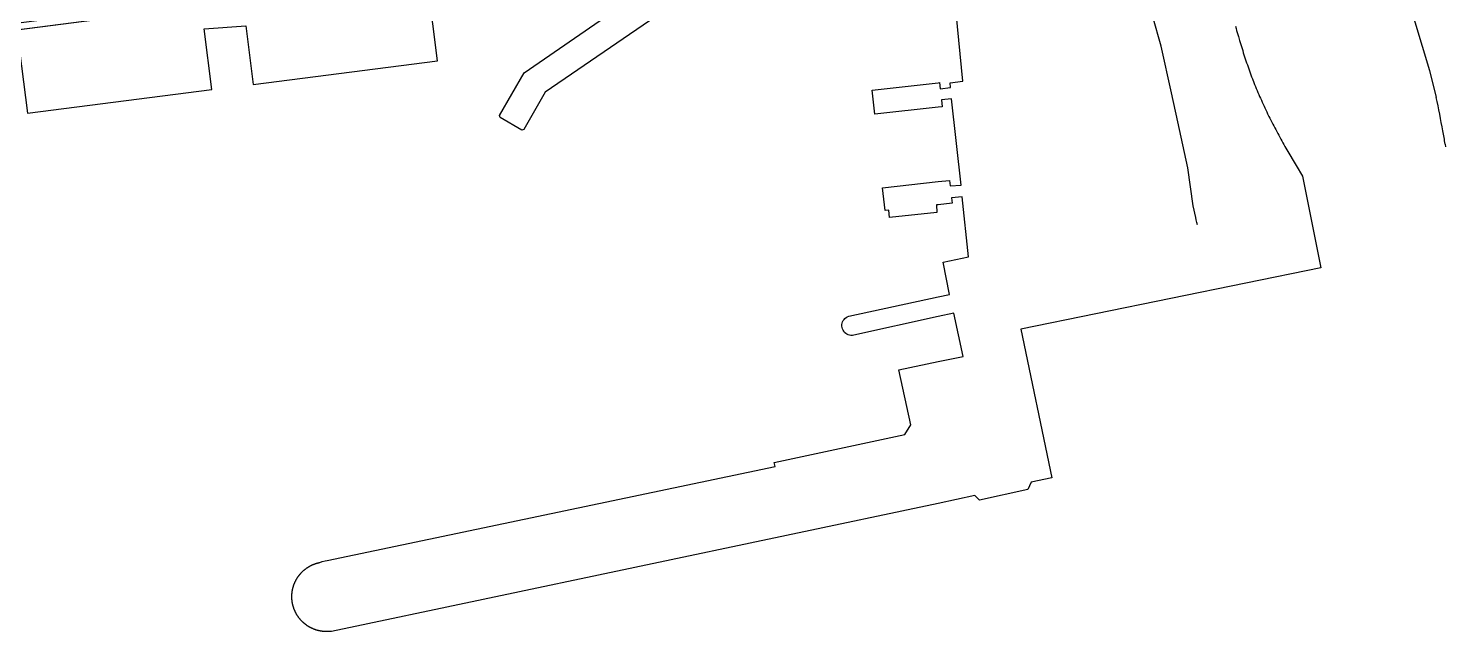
# Model space of a CAD drawing. Extents: x 833938 to 835456, y 817729 to 818666.
# Drawn here: x 834925 to 835431, y 817752 to 817968 of the extents above; entities that cross this region are included whole.
import ezdxf

# ---------------------------------------------------------------- set-up
doc = ezdxf.new("R2010")
doc.units = 0
for name, color, linetype in [('AdjacentLine', 7, 'Continuous'), ('DraftConditionLine_Protection_Vesting', 7, 'Continuous'), ('DraftPolygon_05m', 7, 'Continuous'), ('SubjectSitePolygon', 7, 'Continuous')]:
    doc.layers.add(name, color=color, linetype=linetype)

msp = doc.modelspace()

# ---------------------------------------------------------------- linework, layer by layer
at = {"layer": 'AdjacentLine'}
for points in [[(835266.28, 818008.06), (835260.07, 818000), (835254.49, 817992.7), (835250.38, 817995.98), (835250, 817995.96), (835181.31, 817990.45), (835172.75, 817987.96), (835172.28, 817987.82), (835109.41, 817944.66), (835101.72, 817931.35), (835101.04, 817931.17), (835093.25, 817935.67), (835093.06, 817936.35), (835101.88, 817951.62), (835170.41, 817998.92)], [(835356.29, 817968.25), (835356.49, 817967.52), (835356.7, 817966.79), (835356.91, 817966.05), (835357.12, 817965.32), (835357.33, 817964.59), (835357.74, 817963.19), (835357.95, 817962.46), (835358.17, 817961.73), (835358.39, 817961), (835358.62, 817960.27), (835358.85, 817959.55), (835359.08, 817958.82), (835359.31, 817958.1), (835359.54, 817957.37), (835359.78, 817956.65), (835360.02, 817955.93), (835360.27, 817955.21), (835360.52, 817954.49), (835360.77, 817953.77), (835361.02, 817953.05), (835361.27, 817952.34), (835361.53, 817951.62), (835361.79, 817950.91), (835362.06, 817950.19), (835362.32, 817949.48), (835362.84, 817948.13), (835363.13, 817947.42), (835363.42, 817946.72), (835363.71, 817946.02), (835364.01, 817945.32), (835364.31, 817944.62), (835364.61, 817943.92), (835364.92, 817943.22), (835365.22, 817942.53), (835365.53, 817941.83), (835365.84, 817941.14), (835366.16, 817940.44), (835366.48, 817939.75), (835366.8, 817939.06), (835367.12, 817938.37), (835367.44, 817937.68), (835367.77, 817936.99), (835368.23, 817936.03), (835368.58, 817935.36), (835368.93, 817934.68), (835369.28, 817934.01), (835369.64, 817933.33), (835369.99, 817932.66), (835370.35, 817931.99), (835370.7, 817931.31), (835371.06, 817930.64), (835371.42, 817929.97), (835371.78, 817929.3), (835372.14, 817928.63), (835372.5, 817927.96), (835372.86, 817927.29), (835373.23, 817926.62), (835373.59, 817925.95), (835373.96, 817925.29), (835374.64, 817924.04), (835377.95, 817918.5), (835380.22, 817914.68), (835386.78, 817881.95), (835279.48, 817859.96), (835290.65, 817806.8), (835283.22, 817805.26), (835282.06, 817802.62), (835264.76, 817798.84), (835263.08, 817800.49), (835250, 817797.7), (835032.94, 817751.97), (835032.82, 817751.96), (835032.71, 817751.95), (835032.59, 817751.93), (835032.48, 817751.92), (835032.36, 817751.91), (835032.24, 817751.9), (835032.13, 817751.89), (835032.01, 817751.89), (835031.89, 817751.88), (835031.78, 817751.88), (835031.66, 817751.87), (835031.55, 817751.87), (835031.43, 817751.87), (835031.31, 817751.87), (835031.2, 817751.87), (835031.08, 817751.87), (835030.96, 817751.87), (835030.85, 817751.87), (835030.73, 817751.88), (835030.62, 817751.88), (835030.5, 817751.89), (835030.38, 817751.9), (835030.27, 817751.91), (835030.15, 817751.92), (835030.04, 817751.93), (835029.92, 817751.94), (835029.8, 817751.96), (835029.69, 817751.97), (835029.57, 817751.98), (835029.46, 817752), (835029.34, 817752.02), (835029.23, 817752.04), (835029.11, 817752.06), (835029, 817752.08), (835028.89, 817752.1), (835028.77, 817752.12), (835028.66, 817752.15), (835028.54, 817752.17), (835028.43, 817752.2), (835028.32, 817752.22), (835028.2, 817752.25), (835028.09, 817752.28), (835027.98, 817752.31), (835027.87, 817752.34), (835027.75, 817752.38), (835027.64, 817752.41), (835027.53, 817752.45), (835027.42, 817752.48), (835027.31, 817752.52), (835027.2, 817752.55), (835027.09, 817752.59), (835026.98, 817752.63), (835026.87, 817752.67), (835026.77, 817752.71), (835026.66, 817752.76), (835026.55, 817752.8), (835026.44, 817752.85), (835026.33, 817752.89), (835026.23, 817752.94), (835026.12, 817752.98), (835026.02, 817753.03), (835025.91, 817753.08), (835025.8, 817753.13), (835025.7, 817753.19), (835025.6, 817753.24), (835025.49, 817753.29), (835025.39, 817753.35), (835025.29, 817753.4), (835025.19, 817753.46), (835025.09, 817753.51), (835024.98, 817753.57), (835024.88, 817753.63), (835024.79, 817753.69), (835024.68, 817753.75), (835024.59, 817753.81), (835024.49, 817753.88), (835024.39, 817753.94), (835024.29, 817754), (835024.2, 817754.07), (835024.1, 817754.14), (835024.01, 817754.2), (835023.91, 817754.27), (835023.82, 817754.34), (835023.73, 817754.41), (835023.63, 817754.48), (835023.54, 817754.55), (835023.45, 817754.63), (835023.36, 817754.7), (835023.27, 817754.77), (835023.18, 817754.85), (835023.09, 817754.92), (835023.01, 817755), (835022.92, 817755.08), (835022.83, 817755.15), (835022.75, 817755.23), (835022.66, 817755.31), (835022.58, 817755.39), (835022.5, 817755.47), (835022.41, 817755.56), (835022.33, 817755.64), (835022.25, 817755.72), (835022.17, 817755.81), (835022.09, 817755.89), (835022.01, 817755.98), (835021.93, 817756.06), (835021.86, 817756.15), (835021.78, 817756.24), (835021.71, 817756.33), (835021.63, 817756.42), (835021.56, 817756.51), (835021.49, 817756.6), (835021.41, 817756.69), (835021.34, 817756.78), (835021.27, 817756.88), (835021.2, 817756.97), (835021.14, 817757.06), (835021.07, 817757.16), (835021, 817757.25), (835020.93, 817757.35), (835020.87, 817757.45), (835020.8, 817757.54), (835020.74, 817757.64), (835020.68, 817757.74), (835020.62, 817757.84), (835020.56, 817757.94), (835020.5, 817758.04), (835020.44, 817758.14), (835020.38, 817758.24), (835020.33, 817758.34), (835020.27, 817758.44), (835020.22, 817758.54), (835020.16, 817758.65), (835020.11, 817758.75), (835020.06, 817758.85), (835020.01, 817758.96), (835019.96, 817759.06), (835019.91, 817759.17), (835019.86, 817759.27), (835019.81, 817759.38), (835019.77, 817759.49), (835019.72, 817759.59), (835019.68, 817759.7), (835019.64, 817759.81), (835019.59, 817759.92), (835019.55, 817760.03), (835019.52, 817760.14), (835019.48, 817760.25), (835019.44, 817760.36), (835019.4, 817760.47), (835019.36, 817760.58), (835019.33, 817760.69), (835019.3, 817760.8), (835019.26, 817760.91), (835019.23, 817761.02), (835019.2, 817761.13), (835019.17, 817761.25), (835019.14, 817761.36), (835019.12, 817761.47), (835019.09, 817761.59), (835019.06, 817761.7), (835019.04, 817761.81), (835019.02, 817761.93), (835018.99, 817762.04), (835018.97, 817762.15), (835018.95, 817762.27), (835018.93, 817762.38), (835018.91, 817762.5), (835018.9, 817762.61), (835018.88, 817762.73), (835018.87, 817762.84), (835018.86, 817762.96), (835018.84, 817763.07), (835018.83, 817763.19), (835018.82, 817763.3), (835018.81, 817763.42), (835018.8, 817763.54), (835018.8, 817763.65), (835018.79, 817763.77), (835018.79, 817763.88), (835018.78, 817764), (835018.78, 817764.12), (835018.78, 817764.23), (835018.77, 817764.35), (835018.78, 817764.46), (835018.78, 817764.58), (835018.78, 817764.7), (835018.78, 817764.81), (835018.79, 817764.93), (835018.79, 817765.05), (835018.8, 817765.16), (835018.81, 817765.28), (835018.82, 817765.39), (835018.83, 817765.51), (835018.84, 817765.63), (835018.85, 817765.74), (835018.86, 817765.86), (835018.88, 817765.97), (835018.89, 817766.09), (835018.91, 817766.2), (835018.93, 817766.32), (835018.95, 817766.43), (835018.97, 817766.54), (835018.99, 817766.66), (835019.01, 817766.77), (835019.03, 817766.89), (835019.05, 817767), (835019.08, 817767.12), (835019.11, 817767.23), (835019.14, 817767.34), (835019.16, 817767.45), (835019.19, 817767.57), (835019.22, 817767.68), (835019.25, 817767.79), (835019.29, 817767.9), (835019.32, 817768.01), (835019.36, 817768.12), (835019.39, 817768.23), (835019.43, 817768.34), (835019.46, 817768.46), (835019.5, 817768.56), (835019.54, 817768.67), (835019.58, 817768.78), (835019.63, 817768.89), (835019.67, 817769), (835019.71, 817769.11), (835019.75, 817769.21), (835019.8, 817769.32), (835019.85, 817769.43), (835019.89, 817769.53), (835019.95, 817769.64), (835019.99, 817769.74), (835020.04, 817769.85), (835020.1, 817769.95), (835020.15, 817770.05), (835020.2, 817770.16), (835020.26, 817770.26), (835020.31, 817770.36), (835020.37, 817770.46), (835020.43, 817770.57), (835020.48, 817770.67), (835020.54, 817770.77), (835020.6, 817770.87), (835020.66, 817770.96), (835020.73, 817771.06), (835020.79, 817771.16), (835020.85, 817771.26), (835020.92, 817771.36), (835020.98, 817771.45), (835021.05, 817771.55), (835021.12, 817771.64), (835021.18, 817771.73), (835021.25, 817771.83), (835021.32, 817771.92), (835021.39, 817772.01), (835021.46, 817772.11), (835021.54, 817772.2), (835021.61, 817772.29), (835021.69, 817772.38), (835021.76, 817772.46), (835021.84, 817772.55), (835021.91, 817772.64), (835021.99, 817772.73), (835022.07, 817772.81), (835022.15, 817772.9), (835022.23, 817772.98), (835022.31, 817773.07), (835022.39, 817773.15), (835022.47, 817773.23), (835022.55, 817773.31), (835022.64, 817773.39), (835022.72, 817773.47), (835022.81, 817773.55), (835022.89, 817773.63), (835022.98, 817773.71), (835023.07, 817773.79), (835023.16, 817773.86), (835023.25, 817773.94), (835023.34, 817774.01), (835023.43, 817774.08), (835023.52, 817774.16), (835023.61, 817774.23), (835023.7, 817774.3), (835023.79, 817774.37), (835023.89, 817774.44), (835023.98, 817774.51), (835024.07, 817774.57), (835024.17, 817774.64), (835024.27, 817774.71), (835024.36, 817774.77), (835024.46, 817774.83), (835024.56, 817774.9), (835024.66, 817774.96), (835024.75, 817775.02), (835024.86, 817775.08), (835024.95, 817775.14), (835025.05, 817775.2), (835025.16, 817775.26), (835025.26, 817775.31), (835025.36, 817775.37), (835025.46, 817775.42), (835025.57, 817775.47), (835025.67, 817775.53), (835025.77, 817775.58), (835025.88, 817775.63), (835025.98, 817775.68), (835026.09, 817775.73), (835026.2, 817775.78), (835026.3, 817775.82), (835026.41, 817775.87), (835026.52, 817775.91), (835026.63, 817775.96), (835026.73, 817776), (835026.84, 817776.04), (835026.95, 817776.08), (835027.06, 817776.12), (835027.17, 817776.16), (835027.28, 817776.2), (835027.39, 817776.24), (835027.5, 817776.27), (835027.61, 817776.31), (835027.72, 817776.34), (835027.84, 817776.37), (835027.95, 817776.4), (835028.06, 817776.43), (835028.17, 817776.46), (835028.29, 817776.49), (835028.4, 817776.52), (835028.51, 817776.54), (835028.63, 817776.57), (835028.81, 817776.61), (835029.65, 817776.88), (835030.69, 817777.13), (835031.41, 817777.25), (835191.62, 817810.88), (835191.29, 817812.36), (835238.04, 817822.31), (835240.17, 817825.75), (835235.88, 817845.44), (835250, 817848.44), (835258.9, 817850.25), (835255.54, 817865.71), (835250, 817864.47), (835219.75, 817857.81), (835219.25, 817857.75), (835218.74, 817857.76), (835218.24, 817857.84), (835217.76, 817857.99), (835217.3, 817858.21), (835216.88, 817858.49), (835216.5, 817858.83), (835216.18, 817859.22), (835215.91, 817859.66), (835215.71, 817860.12), (835215.58, 817860.61), (835215.52, 817861.12), (835215.53, 817861.62), (835215.61, 817862.12), (835215.77, 817862.61), (835215.99, 817863.06), (835216.28, 817863.48), (835216.62, 817863.86), (835217.01, 817864.18), (835217.45, 817864.44), (835217.94, 817864.65), (835250, 817871.5), (835254.05, 817872.39), (835251.74, 817883.98), (835260.83, 817885.89), (835258.52, 817907.35), (835254.73, 817906.99), (835254.95, 817905.04), (835250, 817904.48), (835249.3, 817904.38), (835249.48, 817901.72), (835232.59, 817899.89), (835232.27, 817902.48), (835230.93, 817902.37), (835230.04, 817910.54), (835250, 817912.72), (835254.05, 817913.15), (835254.24, 817911.19), (835258.11, 817911.46), (835254.73, 817942.38), (835251.16, 817942), (835251.43, 817939.48), (835250, 817939.36), (835227.24, 817936.89), (835226.3, 817945.45), (835250, 817948.07), (835250.45, 817948.11), (835250.66, 817945.95), (835254.4, 817946.37), (835254.22, 817948.09), (835258.82, 817948.69), (835254.49, 817992.7)]]:
    msp.add_lwpolyline(points, dxfattribs=at)
at = {"layer": 'DraftConditionLine_Protection_Vesting'}
for points in [[(834851.08, 818169.81), (834847.83, 818150.05), (834933.23, 818151.37), (834950.61, 818077.61), (834894.45, 818073.68), (834900.09, 817993.08), (834916.93, 817994.26), (834924.18, 817937.19), (834990.14, 817945.62), (834987.38, 817967.33), (835002.27, 817968.37), (835004.91, 817947.51), (835070.87, 817955.95), (835064.29, 818007.99), (835064.63, 818008.07), (835067.63, 818007.54), (835106.92, 818016.8), (835115.69, 818030.98), (835221.77, 818055.98), (835199.14, 818152.03), (835195.36, 818168.08), (835190.23, 818189.84), (835188.42, 818192.29), (835187.25, 818197.25)], [(835407.69, 818012.29), (835425.72, 817952.47), (835428.1, 817942.86)], [(835342.67, 817897.3), (835342.5, 817898.1), (835342.38, 817898.6), (835342.27, 817899.1), (835342.07, 817899.93), (835341.15, 817904.1), (835339.22, 817917.62), (835335.64, 817934.07), (835333.36, 817944.43), (835329.71, 817961.18), (835326.73, 817971.64)], [(835431.3, 817926.09), (835431.45, 817925.19)]]:
    msp.add_lwpolyline(points, dxfattribs=at)
for start, end in [(10.3657, 11.8167), (9.7941, 10.3656)]:
    msp.add_arc((834954.56, 817843.79), 483.79, start, end, dxfattribs=at)
at = {"layer": 'DraftPolygon_05m'}
msp.add_lwpolyline([(835170.46, 818002.36), (835170.78, 817999.88), (835121.93, 817993.58), (835122.01, 817992.7), (835091.93, 817988.81), (835080.29, 817987.08), (835071.87, 817986.22), (835046.36, 817982.99), (835046.27, 817983.19), (834658.41, 817933.21), (834658.09, 817935.69), (835047.84, 817985.91), (835047.93, 817985.71), (835071.58, 817988.7), (835079.98, 817989.56), (835091.59, 817991.28), (835119.3, 817994.87), (835119.22, 817995.75)], close=True, dxfattribs=at)
at = {"layer": 'SubjectSitePolygon'}
msp.add_lwpolyline([(835335.35, 818100.17), (835335.99, 818092.92), (835339.29, 818073.77), (835342.22, 818056.39), (835346.04, 818019.36), (835266.28, 818008.06), (835170.78, 817999.88), (835121.93, 817993.58), (835122.01, 817992.7), (835091.93, 817988.81), (835080.29, 817987.08), (835071.87, 817986.22), (835046.36, 817982.99), (835046.27, 817983.19), (834552.24, 817919.53), (834424, 817870.53)], dxfattribs=at)

doc.saveas('drawing.dxf')
